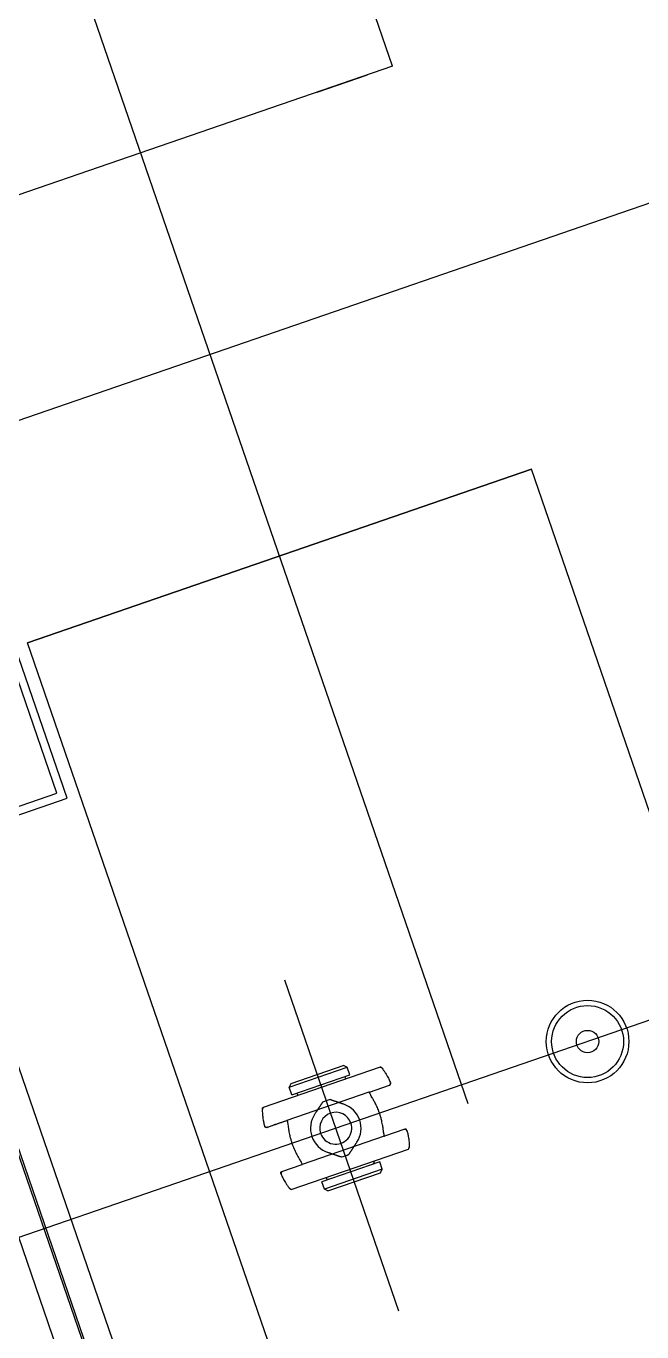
# Model space of a CAD drawing. Extents: x 809487 to 809680, y 818779 to 819225.
# Drawn here: x 809534.9592 to 809535.1903, y 819071.8232 to 819072.3133 of the extents above; entities that cross this region are included whole.
import ezdxf

# ---------------------------------------------------------------- set-up
doc = ezdxf.new("R2010")
doc.units = 0
for name, color, linetype in [('MAJ214__', 7, 'Continuous'), ('MAJ270__', 7, 'Continuous'), ('MAJ292__', 7, 'Continuous'), ('MAJ322__', 7, 'Continuous')]:
    doc.layers.add(name, color=color, linetype=linetype)

msp = doc.modelspace()

# ---------------------------------------------------------------- linework, layer by layer
at = {"layer": 'MAJ214__'}
for p, q in [((809535.9087846937, 819069.3256869648), (809534.9597529396, 819072.0818755268)), ((809535.8457605324, 819069.3066365819), (809534.9097519149, 819072.0250032062)), ((809535.8464791265, 819069.3068840137), (809534.9104705199, 819072.0252506062)), ((809535.8363053466, 819069.3033809006), (809534.9002965855, 819072.021747942)), ((809535.0579487704, 819071.9150035225), (809535.0796956979, 819071.9224915896)), ((809535.078424611, 819071.92311154), (809535.0585687208, 819071.9162746093)), ((809535.0589254748, 819071.9121669668), (809535.0806724022, 819071.9196550339)), ((809535.078424611, 819071.92311154), (809535.0796956979, 819071.9224915896)), ((809535.0806724022, 819071.9196550339), (809535.0796956979, 819071.9224915896)), ((809535.0585687208, 819071.9162746093), (809535.0579487704, 819071.9150035225)), ((809535.0589254748, 819071.9121669668), (809535.0579487704, 819071.9150035225)), ((809535.0787813651, 819071.9190038976), (809535.0791069332, 819071.918058379)), ((809535.0880339349, 819071.913200037), (809535.095626171, 819071.9158142532)), ((809535.0878781513, 819071.9131463963), (809535.0570987491, 819071.9025481992)), ((809535.060816512, 819071.9128181031), (809535.0611420801, 819071.9118725845)), ((809535.093575594, 819071.8965998217), (809535.0627960404, 819071.8860015724)), ((809535.1013236135, 819071.8992676786), (809535.0937312287, 819071.8966534111)), ((809535.0587149117, 819071.8766641722), (809535.1026960306, 819071.8918080847)), ((809535.0552038068, 819071.8833873569), (809535.0627960404, 819071.8860015724)), ((809535.0919045031, 819071.8870346433), (809535.0701575757, 819071.8795465763)), ((809535.0895407066, 819071.886220723), (809535.0898506818, 819071.8868562663)), ((809535.0896878977, 819071.8873290257), (809535.0898506818, 819071.8868562663)), ((809535.0928812074, 819071.8841980875), (809535.0919045031, 819071.8870346433)), ((809535.0928812074, 819071.8841980875), (809535.07113428, 819071.8767100206)), ((809535.0717230446, 819071.8811432312), (809535.0718858287, 819071.8806704719)), ((809535.0725213721, 819071.8803604967), (809535.0718858287, 819071.8806704719)), ((809535.0724053667, 819071.8760900701), (809535.0922612569, 819071.8829270009)), ((809535.0922612569, 819071.8829270009), (809535.0928812074, 819071.8841980875)), ((809535.07113428, 819071.8767100206), (809535.0701575757, 819071.8795465763)), ((809535.0724053667, 819071.8760900701), (809535.07113428, 819071.8767100206))]:
    msp.add_line(p, q, dxfattribs=at)
msp.add_lwpolyline([(809535.0921150661, 819071.922537438), (809535.0481339471, 819071.9073935255)], dxfattribs=at)
for radius in [0.0155, 0.0135, 0.0041999999999999885]:
    msp.add_circle((809535.1699504353, 819071.932151982), radius, dxfattribs=at)
for centre, radius, start, end in [((809535.0754149888, 819071.8996008048), 0.010949999999999975, 101.12650480085985, 116.8734923978896), ((809535.0754149888, 819071.8996008048), 0.009503309897270447, 145.18263909324747, 198.9999125150525), ((809535.0754149888, 819071.8996008048), 0.006000000000000003, 19.000134947026055, 198.99986225173734), ((809535.0754149888, 819071.8996008048), 0.009500000000000005, 19.000084713680835, 71.3051204510835), ((809535.075414989, 819071.8996008054), 0.0060000000000000045, 198.99986225172347, 19.000134947026027), ((809535.075414989, 819071.8996008054), 0.009500000000000007, 326.694876747666, 19.00008471368084), ((809535.075414989, 819071.8996008054), 0.00950330989727045, 198.99991251506123, 252.817358105502), ((809535.075414989, 819071.8996008054), 0.010949999999999977, 281.12650480085983, 296.87349239788966)]:
    msp.add_arc(centre, radius, start, end, dxfattribs=at)
for points, degree in [([(809535.0927926296, 819071.9221361694), (809535.09316846, 819071.9216564202), (809535.0935258643, 819071.9211633347), (809535.0941843616, 819071.9201784234), (809535.0944868693, 819071.9196869836), (809535.0950411553, 819071.9187053072), (809535.0952929795, 819071.9182150103), (809535.0956669813, 819071.9174083624), (809535.0958045559, 819071.9170873847), (809535.0959274399, 819071.9167746932)], 3), ([(809535.0959996423, 819071.9165774221), (809535.0960097787, 819071.9165479838), (809535.0960176017, 819071.9165178017), (809535.0960366124, 819071.9164106817), (809535.0960351645, 819071.9163323534), (809535.0960024449, 819071.9161802314), (809535.0959713269, 819071.916107957), (809535.0958911097, 819071.9159907254), (809535.0958466614, 819071.9159439446), (809535.0957447103, 819071.9158661349), (809535.0956878177, 819071.9158356045), (809535.0956268634, 819071.915814492), (809535.0956265172, 819071.9158143725), (809535.095626171, 819071.9158142532)], 3), ([(809535.0959996423, 819071.9165774221), (809535.0959937695, 819071.9165944781), (809535.0959879862, 819071.9166110295), (809535.0959747663, 819071.9166483621), (809535.0959677019, 819071.9166679177), (809535.0959484413, 819071.9167204082), (809535.0959369756, 819071.9167504285), (809535.0959274399, 819071.9167746932)], 3), ([(809535.0769801335, 819071.909100337), (809535.0752592066, 819071.9096826672), (809535.0733019029, 819071.9103449831)], 2), ([(809535.0878781513, 819071.9131463963), (809535.0879300579, 819071.9131642692), (809535.0879819023, 819071.9131821207), (809535.088033686, 819071.9131999512)], 2), ([(809535.0878781513, 819071.9131463963), (809535.0879300579, 819071.9131642692), (809535.0879819023, 819071.9131821207), (809535.0880336864, 819071.9131999513)], 2), ([(809535.0918482698, 819071.9052592518), (809535.0914987491, 819071.9062728222), (809535.0910912594, 819071.9072557243), (809535.0901477897, 819071.90924069), (809535.0896302279, 819071.9101663466), (809535.0888826449, 819071.911475622), (809535.0886039997, 819071.9119550727), (809535.0882640379, 819071.9126042463), (809535.0881602695, 819071.9128261625), (809535.0880669829, 819071.9130773429), (809535.0880464462, 819071.9131468256), (809535.0880339349, 819071.913200037)], 3), ([(809535.0478470654, 819071.9066601718), (809535.0478462701, 819071.90605074), (809535.0478682054, 819071.9054421432), (809535.0479556741, 819071.904260611), (809535.0480198554, 819071.9036871089), (809535.0481874524, 819071.9025722847), (809535.0482908692, 819071.9020308871), (809535.0484927737, 819071.9011649814), (809535.0485819769, 819071.9008273481), (809535.0486776553, 819071.900505289)], 3), ([(809535.0683331421, 819071.9061229393), (809535.0683219327, 819071.906105878), (809535.0683079526, 819071.9060845996), (809535.0682564488, 819071.9060062078), (809535.0682032165, 819071.9059251852), (809535.0680559459, 819071.9057010307), (809535.0679399993, 819071.9055245534), (809535.0677043448, 819071.9051658734), (809535.0675845358, 819071.9049835172), (809535.0674752851, 819071.9048172315)], 3), ([(809535.070465347, 819071.9093682787), (809535.0693307328, 819071.9076413302), (809535.0683331421, 819071.9061229393)], 2), ([(809535.078460008, 819071.9085995746), (809535.0782715416, 819071.9086633482), (809535.0780648612, 819071.908733285), (809535.0776583374, 819071.9088708452), (809535.0774583198, 819071.9089385275), (809535.0772042659, 819071.9090244948), (809535.0771124357, 819071.9090555684), (809535.0770235874, 819071.909085633), (809535.0769994707, 819071.9090937936), (809535.0769801335, 819071.909100337)], 3), ([(809535.0937312287, 819071.8966534111), (809535.093724446, 819071.8966678823), (809535.0937173549, 819071.8966839081), (809535.0936574051, 819071.8968293328), (809535.093598041, 819071.8970356262), (809535.0934778921, 819071.8976071159), (809535.0934161756, 819071.898000186), (809535.0932333054, 819071.8992496193), (809535.0930977059, 819071.9002635009), (809535.0926541507, 819071.9025296429), (809535.092357391, 819071.9037207639), (809535.0919280917, 819071.9050251367), (809535.0918885662, 819071.9051423984), (809535.09184827, 819071.9052592525)], 3), ([(809535.0487422111, 819071.900305385), (809535.0487363383, 819071.9003224409), (809535.0487307054, 819071.9003390442), (809535.0487181387, 819071.9003766015), (809535.0487116659, 819071.9003963609), (809535.048694527, 819071.9004495819), (809535.0486850798, 819071.9004802973), (809535.0486776553, 819071.900505289)], 3), ([(809535.0487422111, 819071.900305385), (809535.0487523475, 819071.9002759467), (809535.0487647649, 819071.9002473465), (809535.0488157339, 819071.9001512305), (809535.0488650986, 819071.9000903985), (809535.0489845377, 819071.8999906689), (809535.0490535555, 819071.899952874), (809535.0491889425, 819071.899909881), (809535.0492527694, 819071.8999003823), (809535.0493810123, 819071.8999018348), (809535.0494446408, 819071.899912803), (809535.0495056715, 819071.8999336933), (809535.0495060179, 819071.8999338123), (809535.0495063643, 819071.8999339315)], 3), ([(809535.0495063371, 819071.8999339221), (809535.0501496773, 819071.900155442), (809535.05079634, 819071.9003781058), (809535.0523832137, 819071.9009245101), (809535.053327844, 819071.9012497724), (809535.054884489, 819071.9017857682), (809535.0554884291, 819071.9019937215), (809535.0564303761, 819071.9023180598), (809535.0567633414, 819071.902432709), (809535.0570988491, 819071.9025482335)], 3), ([(809535.0495063642, 819071.8999339315), (809535.0503773069, 819071.900233821), (809535.0512541955, 819071.900535758), (809535.0521396098, 819071.9008406306), (809535.0533943704, 819071.9012726793), (809535.054665557, 819071.901710384), (809535.0559676975, 819071.9021587468), (809535.0563419055, 819071.902287597), (809535.0567187468, 819071.9024173538), (809535.057098849, 819071.9025482334)], 3), ([(809535.0570987491, 819071.9025481992), (809535.0571055295, 819071.9025337329), (809535.0571126179, 819071.9025177133), (809535.0571725653, 819071.9023723005), (809535.0572319311, 819071.9021660073), (809535.0573520793, 819071.9015945286), (809535.0574137942, 819071.9012014761), (809535.0575966643, 819071.8999520513), (809535.0577322651, 819071.8989381437), (809535.0581758271, 819071.8966719672), (809535.0584725869, 819071.8954808458), (809535.0589018833, 819071.894176482), (809535.0589414056, 819071.8940592295), (809535.0589816984, 819071.8939423846)], 3), ([(809535.0937312287, 819071.8966534111), (809535.0936794117, 819071.896635569), (809535.0936275339, 819071.896617706), (809535.093575594, 819071.8965998217)], 2), ([(809535.1013236135, 819071.8992676786), (809535.1013239599, 819071.8992677979), (809535.1013243062, 819071.8992679168), (809535.101363158, 819071.8992812154), (809535.101402903, 819071.899290467), (809535.1014836287, 819071.8993008183), (809535.1015244114, 819071.8993018976), (809535.1016429751, 819071.899293009), (809535.1017191346, 819071.8992720317), (809535.1018586893, 819071.8992022193), (809535.1019208486, 819071.8991542538), (809535.1020232169, 819071.8990373318), (809535.1020625012, 819071.898969601), (809535.1020877666, 819071.8988962253)], 3), ([(809535.1021523225, 819071.8986963213), (809535.1021451011, 819071.8987206294), (809535.1021359926, 819071.8987502656), (809535.10211867, 819071.8988041782), (809535.1021113493, 819071.8988265324), (809535.1020981829, 819071.8988657757), (809535.1020930578, 819071.8988808584), (809535.1020877666, 819071.8988962253)], 3), ([(809535.1021523225, 819071.8986963213), (809535.1022480008, 819071.898374262), (809535.1023372042, 819071.8980366287), (809535.1025391086, 819071.897170723), (809535.1026425255, 819071.8966293255), (809535.1028101223, 819071.8955145013), (809535.1028743037, 819071.8949409992), (809535.1029617725, 819071.8937594668), (809535.1029837077, 819071.8931508702), (809535.1029829124, 819071.8925414383)], 3), ([(809535.0589816987, 819071.8939423853), (809535.0593312214, 819071.8929288054), (809535.0597387145, 819071.891945894), (809535.0606821956, 819071.8899609044), (809535.0611997653, 819071.889035236), (809535.0619474485, 819071.8877257858), (809535.0622261708, 819071.8872462044), (809535.0625663775, 819071.886596506), (809535.0626702482, 819071.8863742567), (809535.0627632133, 819071.8861235521), (809535.0627835962, 819071.8860545091), (809535.0627960404, 819071.8860015724)], 3), ([(809535.0723699698, 819071.8906020356), (809535.0725584362, 819071.890538262), (809535.0727651166, 819071.8904683252), (809535.0731716404, 819071.8903307649), (809535.0733716579, 819071.8902630827), (809535.073625712, 819071.8901771153), (809535.0737175421, 819071.8901460418), (809535.0738063903, 819071.8901159771), (809535.073830507, 819071.8901078164), (809535.0738498442, 819071.8901012731)], 3), ([(809535.0738498442, 819071.8901012731), (809535.0755707711, 819071.8895189429), (809535.0775280751, 819071.888856627)], 2), ([(809535.0803646308, 819071.8898333315), (809535.081499245, 819071.89156028), (809535.0824968356, 819071.8930786708)], 2), ([(809535.0824968356, 819071.8930786708), (809535.0825080451, 819071.8930957322), (809535.0825220251, 819071.8931170106), (809535.0825735289, 819071.8931954023), (809535.0826267612, 819071.893276425), (809535.0827740319, 819071.8935005794), (809535.0828899784, 819071.8936770569), (809535.0831256331, 819071.8940357368), (809535.0832454419, 819071.8942180929), (809535.0833546926, 819071.8943843787)], 3), ([(809535.1029829124, 819071.8925414383), (809535.1029828319, 819071.8924797702), (809535.1029785695, 819071.8924170226), (809535.1029650782, 819071.892315158), (809535.1029576017, 819071.8922715879), (809535.1029394836, 819071.8921925181), (809535.1029304207, 819071.8921590146), (809535.1029098652, 819071.8920946829), (809535.1028990714, 819071.8920657095), (809535.1028735209, 819071.8920054297), (809535.1028589644, 819071.8919769167), (809535.1028211936, 819071.8919123382), (809535.1027979418, 819071.8918831944), (809535.1027480492, 819071.8918329554), (809535.1027204889, 819071.8918165063), (809535.1026960306, 819071.8918080847)], 3), ([(809535.0552038059, 819071.8833873566), (809535.0552034596, 819071.8833872374), (809535.0552031134, 819071.8833871178), (809535.0551643104, 819071.8833736777), (809535.055127295, 819071.8833564987), (809535.0550573093, 819071.883314956), (809535.0550245078, 819071.883290698), (809535.0549365508, 819071.8832106986), (809535.054889451, 819071.8831472798), (809535.0548224612, 819071.8830063485), (809535.0548030095, 819071.8829302819), (809535.0547943265, 819071.8827751221), (809535.0548050692, 819071.8826975635), (809535.0548303346, 819071.8826241877)], 3), ([(809535.054902537, 819071.8824269166), (809535.054893262, 819071.8824505177), (809535.0548821937, 819071.882479479), (809535.0548626521, 819071.8825326277), (809535.0548546583, 819071.8825547501), (809535.054840873, 819071.8825937803), (809535.0548356258, 819071.8826088209), (809535.0548303346, 819071.8826241877)], 3), ([(809535.054902537, 819071.8824269166), (809535.0550254209, 819071.8821142251), (809535.0551629956, 819071.8817932473), (809535.0555369974, 819071.8809865996), (809535.0557888214, 819071.8804963026), (809535.0563431076, 819071.8795146261), (809535.0566456151, 819071.8790231864), (809535.0573041126, 819071.878038275), (809535.0576615169, 819071.8775451897), (809535.0580373473, 819071.8770654404)], 3), ([(809535.0580373473, 819071.8770654404), (809535.0580753774, 819071.8770168948), (809535.0581173676, 819071.8769700732), (809535.0581907128, 819071.8768981089), (809535.0582234289, 819071.8768683783), (809535.0582863864, 819071.8768172249), (809535.0583141549, 819071.8767964036), (809535.0583699594, 819071.8767583646), (809535.0583963027, 819071.8767421786), (809535.0584535488, 819071.876710408), (809535.0584825738, 819071.8766969014), (809535.0585520961, 819071.8766692667), (809535.0585883615, 819071.8766606165), (809535.0586586078, 819071.8766517444), (809535.0586904526, 819071.8766557502), (809535.0587149108, 819071.8766641718)], 3)]:
    msp.add_open_spline(points, degree=degree, dxfattribs=at)
at = {"layer": 'MAJ270__'}
for p, q in [((809537.7980519446, 819072.8370798308), (809534.7280069786, 819071.7799786589)), ((809537.7980519448, 819072.8370798304), (809534.7280069789, 819071.7799786584)), ((809535.1251367299, 819071.9087239619), (809534.9534546328, 819072.4073250156)), ((809535.2851152064, 819072.2785161776), (809534.7452020997, 819072.0926092009)), ((809535.0990585537, 819071.8309349024), (809535.0562692943, 819071.9552039447))]:
    msp.add_line(p, q, dxfattribs=at)
at = {"layer": 'MAJ292__'}
for p, q in [((809535.0967657042, 819072.2982722751), (809534.1461071373, 819075.059185445)), ((809535.0967657042, 819072.2982722751), (809534.9076619875, 819072.2331586488)), ((809535.0967657021, 819072.2982722744), (809534.9076619875, 819072.2331586488)), ((809535.0684004735, 819072.2885053437), (809535.0873108451, 819072.2950167063)), ((809535.1488568329, 819072.1469886338), (809534.9597531182, 819072.0818750083)), ((809534.9597531182, 819072.0818750083), (809535.148856835, 819072.1469886345)), ((809536.0978884103, 819069.390800591), (809535.148856835, 819072.1469886345)), ((809535.8559343123, 819069.3101396951), (809534.9199258147, 819072.0285059711))]:
    msp.add_line(p, q, dxfattribs=at)
for points in [[(809535.0921150661, 819071.922537438), (809535.0921424467, 819071.9225468659), (809535.0921793745, 819071.9225508618), (809535.0922594898, 819071.9225368178), (809535.0922981204, 819071.9225258657), (809535.0923724821, 819071.9224929829), (809535.0924035227, 819071.9224770945), (809535.0924643023, 819071.9224404731), (809535.0924916746, 819071.9224222563), (809535.092547365, 819071.9223815049), (809535.0925740476, 819071.922360148), (809535.0926332732, 819071.9223092409), (809535.0926638583, 819071.9222800579), (809535.0927308433, 819071.9222113882), (809535.0927647167, 819071.9221718002), (809535.0927926296, 819071.9221361694)], [(809535.0481339471, 819071.9073935255), (809535.0481065665, 819071.9073840976), (809535.0480750068, 819071.9073645114), (809535.0480205215, 819071.9073041207), (809535.0479968231, 819071.9072717068), (809535.0479584698, 819071.9072000133), (809535.0479437914, 819071.9071683825), (809535.0479184428, 819071.9071021047), (809535.0479080885, 819071.9070708978), (809535.0478892929, 819071.9070044988), (809535.0478814153, 819071.9069712419), (809535.0478660865, 819071.9068946635), (809535.047859952, 819071.9068528371), (809535.0478494443, 819071.9067574844), (809535.0478471245, 819071.906705434), (809535.0478470654, 819071.9066601718)]]:
    msp.add_open_spline(points, degree=3, dxfattribs=at)
at = {"layer": 'MAJ322__'}
for points in [[(809534.9346390931, 819072.0097703163), (809534.9745789845, 819072.0235227227), (809534.9550448967, 819072.0802538376), (809534.9151050053, 819072.0665014312)], [(809534.9364989445, 819072.0135835763), (809534.9707657244, 819072.025382574), (809534.9531850453, 819072.0764405774), (809534.9189182654, 819072.0646415799)]]:
    msp.add_lwpolyline(points, close=True, dxfattribs=at)

doc.saveas('drawing.dxf')
